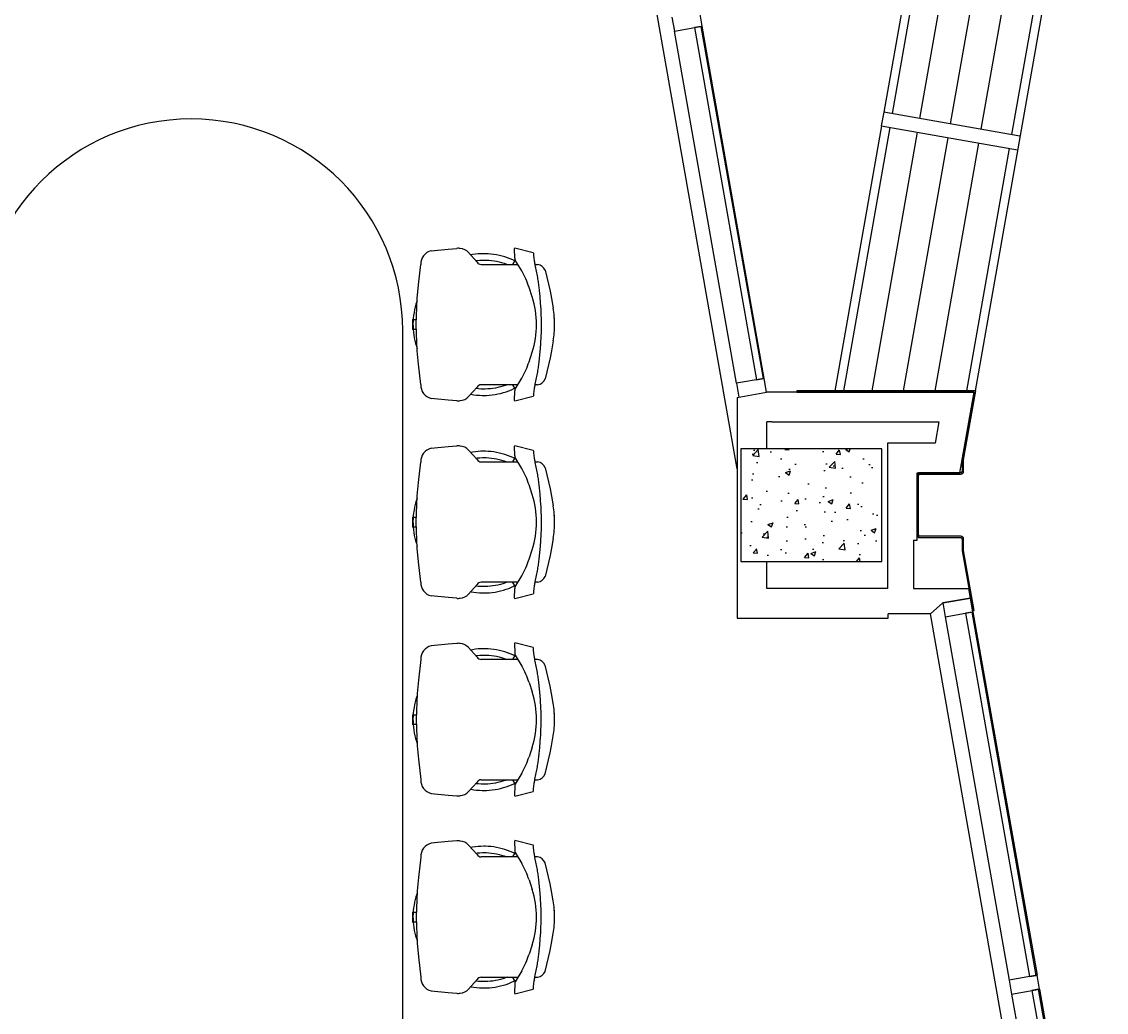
# Model space of a CAD drawing. Extents: x 6433 to 75181, y -2986 to 56414.
# Drawn here: x 44845 to 48688, y 37006 to 40517 of the extents above; entities that cross this region are included whole.
import ezdxf

# ---------------------------------------------------------------- set-up
doc = ezdxf.new("R2010")
doc.units = 0
doc.header["$MEASUREMENT"] = 0
for name, color, linetype in [('A-Column__Concrete', 7, 'CONTINUOUS'), ('A-Column__Steel', 4, 'CONTINUOUS'), ('A-Furniture', 252, 'CONTINUOUS'), ('A-Hatch__Concrete', 252, 'CONTINUOUS'), ('A-Roof', 1, 'CONTINUOUS'), ('A-Wall__Brick', 6, 'CONTINUOUS'), ('A-Window', 4, 'CONTINUOUS')]:
    doc.layers.add(name, color=color, linetype=linetype)

msp = doc.modelspace()

# ---------------------------------------------------------------- hatches: boundary and pattern name
at = {"layer": 'A-Hatch__Concrete'}
h = msp.add_hatch(dxfattribs=at)
h.set_pattern_fill('AR-CONC', color=256, style=0)
h.set_pattern_definition([(50, (8381.06, 65736.02), (182.18467, -15.9391), [19.05, -209.55]), (355, (8381.06, 65736.02), (-35.2434, 191.05685), [15.24, -167.6406]), (100.45144, (8396.24, 65734.7), (146.94125, 175.11775), [16.19, -178.09024]), (46.1842, (8381.06, 65786.82), (271.079, -42.0423), [28.575, -314.325]), (96.63556, (8403.65, 65783.32), (237.4041, 247.4261), [24.285, -267.1356]), (351.18415, (8381.06, 65786.82), (237.4041, 247.4261), [22.86, -251.4597]), (21, (8406.46, 65774.12), (151.6144, -102.2652), [19.05, -209.55]), (326, (8406.46, 65774.12), (61.802, 184.188), [15.24, -167.64]), (71.45144, (8419.1, 65765.6), (213.4164, 81.9228), [16.19, -178.08994]), (37.5, (8381.06, 65736.02), (3.0886, 84.55504), [0, -165.608, 0, -170.18, 0, -168.275]), (7.5, (8381.06, 65736.02), (66.81966, 100.18057), [0, -97.028, 0, -161.798, 0, -64.135]), (327.5, (8324.416, 65736.02), (135.590595, -5.72874), [0, -63.5, 0, -198.12, 0, -262.89]), (317.5, (8299.02, 65736.02), (148.12918, 25.4265), [0, -82.55, 0, -131.572, 0, -186.69])])
h.paths.add_polyline_path([(47892.8, 39003.9), (47392.8, 39003.9), (47392.8, 38603.9), (47892.8, 38603.9)])

# ---------------------------------------------------------------- linework, layer by layer
at = {"layer": 'A-Column__Concrete'}
for p, q in [((47392.8, 39003.9), (47392.8, 38603.9)), ((47892.8, 39003.9), (47392.8, 39003.9)), ((47892.8, 38603.9), (47892.8, 39003.9)), ((47392.8, 38603.9), (47892.8, 38603.9))]:
    msp.add_line(p, q, dxfattribs=at)
at = {"layer": 'A-Column__Steel'}
for p, q in [((48225.5, 39208.9), (47591.4, 39208.9)), ((47591.4, 39208.9), (47591.4, 39203.9)), ((47591.4, 39203.9), (48219.5, 39203.9)), ((48219.5, 39203.9), (48177.5, 38965.3)), ((48182.5, 38964.8), (48225.5, 39208.9)), ((48177.5, 38965.3), (48177.5, 38923.9)), ((48182.5, 38923.9), (48182.5, 38964.8)), ((48017.8, 38908.9), (48017.8, 38698.9)), ((48022.5, 38698.9), (48022.5, 38908.9)), ((48027.5, 38913.9), (48172.5, 38913.9)), ((48172.5, 38918.9), (48027.8, 38918.9)), ((48172.5, 38693.9), (48027.5, 38693.9)), ((48027.8, 38688.9), (48172.5, 38688.9)), ((48177.5, 38683.9), (48177.5, 38642.5)), ((48182.5, 38642.9), (48182.5, 38683.9)), ((48177.5, 38642.5), (48215, 38429.9)), ((48219.9, 38430.8), (48182.5, 38642.9)), ((48215, 38429.9), (48219.9, 38430.8))]:
    msp.add_line(p, q, dxfattribs=at)
for centre, radius, start, end in [((48027.8, 38908.9), 10, 90, 180), ((48027.5, 38908.9), 5, 90, 180), ((48172.5, 38923.9), 10, 270, 0), ((48172.5, 38923.9), 5, 270, 0), ((48027.8, 38698.9), 10, 180, 270), ((48027.5, 38698.9), 5, 180, 270), ((48172.5, 38683.9), 10, 0, 90), ((48172.5, 38683.9), 5, 0, 90)]:
    msp.add_arc(centre, radius, start, end, dxfattribs=at)
at = {"layer": 'A-Furniture'}
for p, q in [((46295.9, 39705.4), (46355.6, 39711.6)), ((46355.6, 39711.6), (46386.2, 39713.8)), ((46592.3, 39678.8), (46591.6, 39713)), ((46592.5, 39715.4), (46657.8, 39699.2)), ((46428.3, 39699), (46458.6, 39665.4)), ((46442.4, 39691.7), (46436, 39690.5)), ((46452.3, 39693.1), (46442.4, 39691.7)), ((46462.3, 39694.1), (46452.3, 39693.1)), ((46453.7, 39670.8), (46459.2, 39671.5)), ((46459.2, 39671.5), (46468.3, 39672.2)), ((46472.3, 39694.7), (46462.3, 39694.1)), ((46468.3, 39672.2), (46477.4, 39672.6)), ((46482.4, 39694.9), (46472.3, 39694.7)), ((46477.4, 39672.6), (46482.4, 39672.6)), ((46487.8, 39694.8), (46482.4, 39694.9)), ((46482.4, 39672.6), (46491.5, 39672.5)), ((46497.8, 39694.4), (46487.8, 39694.8)), ((46491.5, 39672.5), (46500.6, 39671.9)), ((46507.8, 39693.6), (46497.8, 39694.4)), ((46500.6, 39671.9), (46509.8, 39671)), ((46517.8, 39692.4), (46507.8, 39693.6)), ((46509.8, 39671), (46518.8, 39669.7)), ((46527.7, 39690.7), (46517.8, 39692.4)), ((46518.8, 39669.7), (46527.8, 39668.1)), ((46537.5, 39688.7), (46527.7, 39690.7)), ((46527.8, 39668.1), (46536.7, 39666.1)), ((46536.7, 39666.1), (46545.6, 39663.7)), ((46547.3, 39686.3), (46537.5, 39688.7)), ((46545.6, 39663.7), (46554.3, 39661)), ((46556.9, 39683.5), (46547.3, 39686.3)), ((46566.4, 39680.4), (46556.9, 39683.5)), ((46575.8, 39676.8), (46566.4, 39680.4)), ((46585.1, 39672.9), (46575.8, 39676.8)), ((46594.1, 39668.6), (46585.1, 39672.9)), ((46585.5, 39657.4), (46593.5, 39671.3)), ((46593.5, 39671.3), (46593.3, 39671)), ((46616.5, 39633.8), (46594, 39672.7)), ((46597.3, 39666.9), (46594.1, 39668.6)), ((46657.8, 39699.2), (46657.9, 39696.5)), ((46657.9, 39696.5), (46658.4, 39691.9)), ((46251.1, 39584.2), (46258.7, 39656.7)), ((46472.7, 39657.1), (46603, 39657.1)), ((46554.3, 39661), (46563, 39658)), ((46663.1, 39657.1), (46673.1, 39657.1)), ((46699.8, 39636.2), (46717, 39561.9)), ((46246.5, 39536.5), (46251.1, 39584.2)), ((46653.6, 39542), (46642.5, 39575.7)), ((46717, 39561.9), (46722.4, 39536.3)), ((46241.9, 39515.8), (46239.2, 39506.2)), ((46245, 39525.4), (46241.9, 39515.8)), ((46242.2, 39443.9), (46246.5, 39536.5)), ((46246.1, 39528.5), (46245, 39525.4)), ((46722.4, 39536.3), (46728.5, 39501.9)), ((46233.5, 39476.6), (46232.4, 39466.6)), ((46235, 39486.5), (46233.5, 39476.6)), ((46236.9, 39496.4), (46235, 39486.5)), ((46239.2, 39506.2), (46236.9, 39496.4)), ((46229.8, 39461.3), (46229.8, 39426.4)), ((46230.2, 39461.3), (46229.8, 39461.3)), ((46229.8, 39461.3), (46242.6, 39461.3)), ((46231.7, 39456.6), (46231.4, 39446.6)), ((46231.4, 39446.6), (46231.5, 39436.6)), ((46231.5, 39436.6), (46232, 39426.5)), ((46232.4, 39466.6), (46231.7, 39456.6)), ((46246.5, 39351.3), (46242.2, 39443.9)), ((46732.7, 39461.2), (46732.1, 39468)), ((46733.2, 39451.2), (46732.7, 39461.2)), ((46733, 39431.1), (46733.3, 39441.2)), ((46733.3, 39441.2), (46733.2, 39451.2)), ((46194.9, 35972.6), (46194.9, 39422.6)), ((46242.6, 39426.4), (46229.8, 39426.4)), ((46229.8, 39426.4), (46230.2, 39426.4)), ((46232, 39426.5), (46232.9, 39416.5)), ((46232.9, 39416.5), (46234.2, 39406.6)), ((46234.2, 39406.6), (46235.9, 39396.7)), ((46235.9, 39396.7), (46237.9, 39386.9)), ((46732.3, 39421.1), (46733, 39431.1)), ((46237.9, 39386.9), (46240.4, 39377.1)), ((46240.4, 39377.1), (46243.3, 39367.5)), ((46243.3, 39367.5), (46246.1, 39359.1)), ((46728.5, 39385.9), (46722.4, 39351.4)), ((46251.1, 39303.5), (46246.5, 39351.3)), ((46642.5, 39312), (46653.6, 39345.8)), ((46717, 39325.9), (46699.8, 39251.6)), ((46722.4, 39351.4), (46717, 39325.9)), ((46258.7, 39231.1), (46251.1, 39303.5)), ((46594, 39215), (46616.5, 39253.9)), ((46458.6, 39222.4), (46428.3, 39188.8)), ((46464.1, 39215.9), (46455, 39216.8)), ((46473.2, 39215.3), (46464.1, 39215.9)), ((46603, 39230.7), (46472.7, 39230.7)), ((46482.4, 39215.1), (46473.2, 39215.3)), ((46487.3, 39215.2), (46482.4, 39215.1)), ((46496.4, 39215.6), (46487.3, 39215.2)), ((46505.6, 39216.3), (46496.4, 39215.6)), ((46514.6, 39217.4), (46505.6, 39216.3)), ((46523.7, 39218.9), (46514.6, 39217.4)), ((46532.6, 39220.7), (46523.7, 39218.9)), ((46541.5, 39222.9), (46532.6, 39220.7)), ((46550.3, 39225.5), (46541.5, 39222.9)), ((46542, 39200.1), (46551.7, 39202.7)), ((46559, 39228.3), (46550.3, 39225.5)), ((46551.7, 39202.7), (46561.3, 39205.6)), ((46565.1, 39230.7), (46559, 39228.3)), ((46561.3, 39205.6), (46570.8, 39209)), ((46570.8, 39209), (46580.1, 39212.7)), ((46580.1, 39212.7), (46589.3, 39216.8)), ((46593.5, 39216.4), (46585.5, 39230.3)), ((46589.3, 39216.8), (46597.3, 39220.8)), ((46591.6, 39174.7), (46592.3, 39208.9)), ((46593.3, 39216.8), (46593.5, 39216.4)), ((46673.1, 39230.7), (46663.1, 39230.7)), ((46355.6, 39176.1), (46295.9, 39182.4)), ((46386.2, 39174), (46355.6, 39176.1)), ((46437, 39197), (46446.9, 39195.4)), ((46446.9, 39195.4), (46456.9, 39194.2)), ((46456.9, 39194.2), (46466.9, 39193.4)), ((46466.9, 39193.4), (46476.9, 39193)), ((46476.9, 39193), (46482.4, 39192.9)), ((46482.4, 39192.9), (46492.4, 39193.1)), ((46492.4, 39193.1), (46502.4, 39193.7)), ((46502.4, 39193.7), (46512.4, 39194.7)), ((46512.4, 39194.7), (46522.4, 39196.1)), ((46522.4, 39196.1), (46532.2, 39197.9)), ((46532.2, 39197.9), (46542, 39200.1)), ((46657.8, 39188.5), (46592.5, 39172.4)), ((46657.9, 39191.2), (46657.8, 39188.5)), ((46658.4, 39195.8), (46657.9, 39191.2)), ((46295.9, 39005.4), (46355.6, 39011.6)), ((46355.6, 39011.6), (46386.2, 39013.8)), ((46592.3, 38978.8), (46591.6, 39013)), ((46592.5, 39015.4), (46657.8, 38999.2)), ((46428.3, 38999), (46458.6, 38965.4)), ((46442.4, 38991.7), (46436, 38990.5)), ((46452.3, 38993.1), (46442.4, 38991.7)), ((46462.3, 38994.1), (46452.3, 38993.1)), ((46453.7, 38970.8), (46459.2, 38971.5)), ((46459.2, 38971.5), (46468.3, 38972.2)), ((46472.3, 38994.7), (46462.3, 38994.1)), ((46468.3, 38972.2), (46477.4, 38972.6)), ((46482.4, 38994.9), (46472.3, 38994.7)), ((46477.4, 38972.6), (46482.4, 38972.6)), ((46487.8, 38994.8), (46482.4, 38994.9)), ((46482.4, 38972.6), (46491.5, 38972.5)), ((46497.8, 38994.4), (46487.8, 38994.8)), ((46491.5, 38972.5), (46500.6, 38971.9)), ((46507.8, 38993.6), (46497.8, 38994.4)), ((46500.6, 38971.9), (46509.8, 38971)), ((46517.8, 38992.4), (46507.8, 38993.6)), ((46509.8, 38971), (46518.8, 38969.7)), ((46527.7, 38990.7), (46517.8, 38992.4)), ((46537.5, 38988.7), (46527.7, 38990.7)), ((46547.3, 38986.3), (46537.5, 38988.7)), ((46556.9, 38983.5), (46547.3, 38986.3)), ((46566.4, 38980.4), (46556.9, 38983.5)), ((46575.8, 38976.8), (46566.4, 38980.4)), ((46585.1, 38972.9), (46575.8, 38976.8)), ((46594.1, 38968.6), (46585.1, 38972.9)), ((46585.5, 38957.4), (46593.5, 38971.3)), ((46593.5, 38971.3), (46593.3, 38971)), ((46616.5, 38933.8), (46594, 38972.7)), ((46657.8, 38999.2), (46657.9, 38996.5)), ((46657.9, 38996.5), (46658.4, 38991.9)), ((46251.1, 38884.2), (46258.7, 38956.7)), ((46472.7, 38957.1), (46603, 38957.1)), ((46518.8, 38969.7), (46527.8, 38968.1)), ((46527.8, 38968.1), (46536.7, 38966.1)), ((46536.7, 38966.1), (46545.6, 38963.7)), ((46545.6, 38963.7), (46554.3, 38961)), ((46554.3, 38961), (46563, 38958)), ((46597.3, 38966.9), (46594.1, 38968.6)), ((46663.1, 38957.1), (46673.1, 38957.1)), ((46699.8, 38936.2), (46717, 38861.9)), ((46246.5, 38836.5), (46251.1, 38884.2)), ((46653.6, 38842), (46642.5, 38875.7)), ((46717, 38861.9), (46722.4, 38836.3)), ((46245, 38825.4), (46241.9, 38815.8)), ((46242.2, 38743.9), (46246.5, 38836.5)), ((46246.1, 38828.5), (46245, 38825.4)), ((46722.4, 38836.3), (46728.5, 38801.9)), ((46235, 38786.5), (46233.5, 38776.6)), ((46236.9, 38796.4), (46235, 38786.5)), ((46239.2, 38806.2), (46236.9, 38796.4)), ((46241.9, 38815.8), (46239.2, 38806.2)), ((46229.8, 38761.3), (46229.8, 38726.4)), ((46230.2, 38761.3), (46229.8, 38761.3)), ((46229.8, 38761.3), (46242.6, 38761.3)), ((46231.7, 38756.6), (46231.4, 38746.6)), ((46231.4, 38746.6), (46231.5, 38736.6)), ((46232.4, 38766.6), (46231.7, 38756.6)), ((46233.5, 38776.6), (46232.4, 38766.6)), ((46246.5, 38651.3), (46242.2, 38743.9)), ((46732.7, 38761.2), (46732.1, 38768)), ((46733.2, 38751.2), (46732.7, 38761.2)), ((46733, 38731.1), (46733.3, 38741.2)), ((46733.3, 38741.2), (46733.2, 38751.2)), ((46242.6, 38726.4), (46229.8, 38726.4)), ((46229.8, 38726.4), (46230.2, 38726.4)), ((46231.5, 38736.6), (46232, 38726.5)), ((46232, 38726.5), (46232.9, 38716.5)), ((46232.9, 38716.5), (46234.2, 38706.6)), ((46234.2, 38706.6), (46235.9, 38696.7)), ((46732.3, 38721.1), (46733, 38731.1)), ((46235.9, 38696.7), (46237.9, 38686.9)), ((46237.9, 38686.9), (46240.4, 38677.1)), ((46240.4, 38677.1), (46243.3, 38667.5)), ((46243.3, 38667.5), (46246.1, 38659.1)), ((46728.5, 38685.9), (46722.4, 38651.4)), ((46251.1, 38603.5), (46246.5, 38651.3)), ((46642.5, 38612), (46653.6, 38645.8)), ((46717, 38625.9), (46699.8, 38551.6)), ((46722.4, 38651.4), (46717, 38625.9)), ((46258.7, 38531.1), (46251.1, 38603.5)), ((46594, 38515), (46616.5, 38553.9)), ((46458.6, 38522.4), (46428.3, 38488.8)), ((46464.1, 38515.9), (46455, 38516.8)), ((46473.2, 38515.3), (46464.1, 38515.9)), ((46603, 38530.7), (46472.7, 38530.7)), ((46482.4, 38515.1), (46473.2, 38515.3)), ((46487.3, 38515.2), (46482.4, 38515.1)), ((46496.4, 38515.6), (46487.3, 38515.2)), ((46505.6, 38516.3), (46496.4, 38515.6)), ((46514.6, 38517.4), (46505.6, 38516.3)), ((46523.7, 38518.9), (46514.6, 38517.4)), ((46532.6, 38520.7), (46523.7, 38518.9)), ((46541.5, 38522.9), (46532.6, 38520.7)), ((46550.3, 38525.5), (46541.5, 38522.9)), ((46559, 38528.3), (46550.3, 38525.5)), ((46565.1, 38530.7), (46559, 38528.3)), ((46561.3, 38505.6), (46570.8, 38509)), ((46570.8, 38509), (46580.1, 38512.7)), ((46580.1, 38512.7), (46589.3, 38516.8)), ((46593.5, 38516.4), (46585.5, 38530.3)), ((46589.3, 38516.8), (46597.3, 38520.8)), ((46591.6, 38474.7), (46592.3, 38508.9)), ((46593.3, 38516.8), (46593.5, 38516.4)), ((46673.1, 38530.7), (46663.1, 38530.7)), ((46355.6, 38476.1), (46295.9, 38482.4)), ((46386.2, 38474), (46355.6, 38476.1)), ((46437, 38497), (46446.9, 38495.4)), ((46446.9, 38495.4), (46456.9, 38494.2)), ((46456.9, 38494.2), (46466.9, 38493.4)), ((46466.9, 38493.4), (46476.9, 38493)), ((46476.9, 38493), (46482.4, 38492.9)), ((46482.4, 38492.9), (46492.4, 38493.1)), ((46492.4, 38493.1), (46502.4, 38493.7)), ((46502.4, 38493.7), (46512.4, 38494.7)), ((46512.4, 38494.7), (46522.4, 38496.1)), ((46522.4, 38496.1), (46532.2, 38497.9)), ((46532.2, 38497.9), (46542, 38500.1)), ((46542, 38500.1), (46551.7, 38502.7)), ((46551.7, 38502.7), (46561.3, 38505.6)), ((46657.8, 38488.5), (46592.5, 38472.4)), ((46657.9, 38491.2), (46657.8, 38488.5)), ((46658.4, 38495.8), (46657.9, 38491.2)), ((46355.6, 38311.6), (46295.9, 38305.4)), ((46386.2, 38313.8), (46355.6, 38311.6)), ((46458.6, 38265.4), (46428.3, 38299)), ((46442.4, 38291.7), (46436, 38290.5)), ((46452.3, 38293.1), (46442.4, 38291.7)), ((46462.3, 38294.1), (46452.3, 38293.1)), ((46472.3, 38294.7), (46462.3, 38294.1)), ((46482.4, 38294.9), (46472.3, 38294.7)), ((46487.8, 38294.8), (46482.4, 38294.9)), ((46497.8, 38294.4), (46487.8, 38294.8)), ((46507.8, 38293.6), (46497.8, 38294.4)), ((46517.8, 38292.4), (46507.8, 38293.6)), ((46527.7, 38290.7), (46517.8, 38292.4)), ((46537.5, 38288.7), (46527.7, 38290.7)), ((46547.3, 38286.3), (46537.5, 38288.7)), ((46556.9, 38283.5), (46547.3, 38286.3)), ((46566.4, 38280.4), (46556.9, 38283.5)), ((46575.8, 38276.8), (46566.4, 38280.4)), ((46591.6, 38313), (46592.3, 38278.8)), ((46657.8, 38299.2), (46592.5, 38315.4)), ((46657.9, 38296.5), (46657.8, 38299.2)), ((46658.4, 38291.9), (46657.9, 38296.5)), ((46258.7, 38256.7), (46251.1, 38184.2)), ((46453.7, 38270.8), (46459.2, 38271.5)), ((46459.2, 38271.5), (46468.3, 38272.2)), ((46468.3, 38272.2), (46477.4, 38272.6)), ((46603, 38257.1), (46472.7, 38257.1)), ((46477.4, 38272.6), (46482.4, 38272.6)), ((46482.4, 38272.6), (46491.5, 38272.5)), ((46491.5, 38272.5), (46500.6, 38271.9)), ((46500.6, 38271.9), (46509.8, 38271)), ((46509.8, 38271), (46518.8, 38269.7)), ((46518.8, 38269.7), (46527.8, 38268.1)), ((46527.8, 38268.1), (46536.7, 38266.1)), ((46536.7, 38266.1), (46545.6, 38263.7)), ((46545.6, 38263.7), (46554.3, 38261)), ((46554.3, 38261), (46563, 38258)), ((46585.1, 38272.9), (46575.8, 38276.8)), ((46594.1, 38268.6), (46585.1, 38272.9)), ((46585.5, 38257.4), (46593.5, 38271.3)), ((46593.5, 38271.3), (46593.3, 38271)), ((46594, 38272.7), (46616.5, 38233.8)), ((46597.3, 38266.9), (46594.1, 38268.6)), ((46673.1, 38257.1), (46663.1, 38257.1)), ((46717, 38161.9), (46699.8, 38236.2)), ((46251.1, 38184.2), (46246.5, 38136.5)), ((46642.5, 38175.7), (46653.6, 38142)), ((46245, 38125.4), (46241.9, 38115.8)), ((46246.5, 38136.5), (46242.2, 38043.9)), ((46246.1, 38128.5), (46245, 38125.4)), ((46722.4, 38136.3), (46717, 38161.9)), ((46728.5, 38101.9), (46722.4, 38136.3)), ((46235, 38086.5), (46233.5, 38076.6)), ((46236.9, 38096.4), (46235, 38086.5)), ((46239.2, 38106.2), (46236.9, 38096.4)), ((46241.9, 38115.8), (46239.2, 38106.2)), ((46229.8, 38061.3), (46229.8, 38026.4)), ((46230.2, 38061.3), (46229.8, 38061.3)), ((46229.8, 38061.3), (46242.6, 38061.3)), ((46231.7, 38056.6), (46231.4, 38046.6)), ((46232.4, 38066.6), (46231.7, 38056.6)), ((46233.5, 38076.6), (46232.4, 38066.6)), ((46732.7, 38061.2), (46732.1, 38068)), ((46733.2, 38051.2), (46732.7, 38061.2)), ((46733.3, 38041.2), (46733.2, 38051.2)), ((46242.6, 38026.4), (46229.8, 38026.4)), ((46229.8, 38026.4), (46230.2, 38026.4)), ((46231.4, 38046.6), (46231.5, 38036.6)), ((46231.5, 38036.6), (46232, 38026.5)), ((46232, 38026.5), (46232.9, 38016.5)), ((46232.9, 38016.5), (46234.2, 38006.6)), ((46242.2, 38043.9), (46246.5, 37951.3)), ((46732.3, 38021.1), (46733, 38031.1)), ((46733, 38031.1), (46733.3, 38041.2)), ((46234.2, 38006.6), (46235.9, 37996.7)), ((46235.9, 37996.7), (46237.9, 37986.9)), ((46237.9, 37986.9), (46240.4, 37977.1)), ((46240.4, 37977.1), (46243.3, 37967.5)), ((46722.4, 37951.4), (46728.5, 37985.9)), ((46243.3, 37967.5), (46246.1, 37959.1)), ((46246.5, 37951.3), (46251.1, 37903.5)), ((46653.6, 37945.8), (46642.5, 37912)), ((46717, 37925.9), (46722.4, 37951.4)), ((46251.1, 37903.5), (46258.7, 37831.1)), ((46699.8, 37851.6), (46717, 37925.9)), ((46428.3, 37788.8), (46458.6, 37822.4)), ((46472.7, 37830.7), (46603, 37830.7)), ((46514.6, 37817.4), (46505.6, 37816.3)), ((46523.7, 37818.9), (46514.6, 37817.4)), ((46532.6, 37820.7), (46523.7, 37818.9)), ((46541.5, 37822.9), (46532.6, 37820.7)), ((46550.3, 37825.5), (46541.5, 37822.9)), ((46559, 37828.3), (46550.3, 37825.5)), ((46565.1, 37830.7), (46559, 37828.3)), ((46593.5, 37816.4), (46585.5, 37830.3)), ((46589.3, 37816.8), (46597.3, 37820.8)), ((46616.5, 37853.9), (46594, 37815)), ((46663.1, 37830.7), (46673.1, 37830.7)), ((46295.9, 37782.4), (46355.6, 37776.1)), ((46437, 37797), (46446.9, 37795.4)), ((46446.9, 37795.4), (46456.9, 37794.2)), ((46464.1, 37815.9), (46455, 37816.8)), ((46456.9, 37794.2), (46466.9, 37793.4)), ((46473.2, 37815.3), (46464.1, 37815.9)), ((46466.9, 37793.4), (46476.9, 37793)), ((46482.4, 37815.1), (46473.2, 37815.3)), ((46476.9, 37793), (46482.4, 37792.9)), ((46487.3, 37815.2), (46482.4, 37815.1)), ((46482.4, 37792.9), (46492.4, 37793.1)), ((46496.4, 37815.6), (46487.3, 37815.2)), ((46492.4, 37793.1), (46502.4, 37793.7)), ((46505.6, 37816.3), (46496.4, 37815.6)), ((46502.4, 37793.7), (46512.4, 37794.7)), ((46512.4, 37794.7), (46522.4, 37796.1)), ((46522.4, 37796.1), (46532.2, 37797.9)), ((46532.2, 37797.9), (46542, 37800.1)), ((46542, 37800.1), (46551.7, 37802.7)), ((46551.7, 37802.7), (46561.3, 37805.6)), ((46561.3, 37805.6), (46570.8, 37809)), ((46570.8, 37809), (46580.1, 37812.7)), ((46580.1, 37812.7), (46589.3, 37816.8)), ((46592.3, 37808.9), (46591.6, 37774.7)), ((46592.5, 37772.4), (46657.8, 37788.5)), ((46593.3, 37816.8), (46593.5, 37816.4)), ((46657.8, 37788.5), (46657.9, 37791.2)), ((46657.9, 37791.2), (46658.4, 37795.8)), ((46355.6, 37776.1), (46386.2, 37774)), ((46355.6, 37611.6), (46295.9, 37605.4)), ((46386.2, 37613.8), (46355.6, 37611.6)), ((46458.6, 37565.4), (46428.3, 37599)), ((46442.4, 37591.7), (46436, 37590.5)), ((46452.3, 37593.1), (46442.4, 37591.7)), ((46462.3, 37594.1), (46452.3, 37593.1)), ((46472.3, 37594.7), (46462.3, 37594.1)), ((46482.4, 37594.9), (46472.3, 37594.7)), ((46487.8, 37594.8), (46482.4, 37594.9)), ((46497.8, 37594.4), (46487.8, 37594.8)), ((46507.8, 37593.6), (46497.8, 37594.4)), ((46517.8, 37592.4), (46507.8, 37593.6)), ((46527.7, 37590.7), (46517.8, 37592.4)), ((46537.5, 37588.7), (46527.7, 37590.7)), ((46547.3, 37586.3), (46537.5, 37588.7)), ((46591.6, 37613), (46592.3, 37578.8)), ((46657.8, 37599.2), (46592.5, 37615.4)), ((46657.9, 37596.5), (46657.8, 37599.2)), ((46658.4, 37591.9), (46657.9, 37596.5)), ((46258.7, 37556.7), (46251.1, 37484.2)), ((46453.7, 37570.8), (46459.2, 37571.5)), ((46459.2, 37571.5), (46468.3, 37572.2)), ((46468.3, 37572.2), (46477.4, 37572.6)), ((46603, 37557.1), (46472.7, 37557.1)), ((46477.4, 37572.6), (46482.4, 37572.6)), ((46482.4, 37572.6), (46491.5, 37572.5)), ((46491.5, 37572.5), (46500.6, 37571.9)), ((46500.6, 37571.9), (46509.8, 37571)), ((46509.8, 37571), (46518.8, 37569.7)), ((46518.8, 37569.7), (46527.8, 37568.1)), ((46527.8, 37568.1), (46536.7, 37566.1)), ((46536.7, 37566.1), (46545.6, 37563.7)), ((46545.6, 37563.7), (46554.3, 37561)), ((46556.9, 37583.5), (46547.3, 37586.3)), ((46554.3, 37561), (46563, 37558)), ((46566.4, 37580.4), (46556.9, 37583.5)), ((46575.8, 37576.8), (46566.4, 37580.4)), ((46585.1, 37572.9), (46575.8, 37576.8)), ((46594.1, 37568.6), (46585.1, 37572.9)), ((46585.5, 37557.4), (46593.5, 37571.3)), ((46593.5, 37571.3), (46593.3, 37571)), ((46594, 37572.7), (46616.5, 37533.8)), ((46597.3, 37566.9), (46594.1, 37568.6)), ((46673.1, 37557.1), (46663.1, 37557.1)), ((46717, 37461.9), (46699.8, 37536.2)), ((46251.1, 37484.2), (46246.5, 37436.5)), ((46642.5, 37475.7), (46653.6, 37442)), ((46246.5, 37436.5), (46242.2, 37343.9)), ((46722.4, 37436.3), (46717, 37461.9)), ((46728.5, 37401.9), (46722.4, 37436.3)), ((46236.9, 37396.4), (46235, 37386.5)), ((46239.2, 37406.2), (46236.9, 37396.4)), ((46241.9, 37415.8), (46239.2, 37406.2)), ((46245, 37425.4), (46241.9, 37415.8)), ((46246.1, 37428.5), (46245, 37425.4)), ((46229.8, 37361.3), (46229.8, 37326.4)), ((46230.2, 37361.3), (46229.8, 37361.3)), ((46229.8, 37361.3), (46242.6, 37361.3)), ((46231.7, 37356.6), (46231.4, 37346.6)), ((46232.4, 37366.6), (46231.7, 37356.6)), ((46233.5, 37376.6), (46232.4, 37366.6)), ((46235, 37386.5), (46233.5, 37376.6)), ((46732.7, 37361.2), (46732.1, 37368)), ((46733.2, 37351.2), (46732.7, 37361.2)), ((46242.6, 37326.4), (46229.8, 37326.4)), ((46229.8, 37326.4), (46230.2, 37326.4)), ((46231.4, 37346.6), (46231.5, 37336.6)), ((46231.5, 37336.6), (46232, 37326.5)), ((46232, 37326.5), (46232.9, 37316.5)), ((46242.2, 37343.9), (46246.5, 37251.3)), ((46732.3, 37321.1), (46733, 37331.1)), ((46733, 37331.1), (46733.3, 37341.2)), ((46733.3, 37341.2), (46733.2, 37351.2)), ((46232.9, 37316.5), (46234.2, 37306.6)), ((46234.2, 37306.6), (46235.9, 37296.7)), ((46235.9, 37296.7), (46237.9, 37286.9)), ((46237.9, 37286.9), (46240.4, 37277.1)), ((46722.4, 37251.4), (46728.5, 37285.9)), ((46240.4, 37277.1), (46243.3, 37267.5)), ((46243.3, 37267.5), (46246.1, 37259.1)), ((46246.5, 37251.3), (46251.1, 37203.5)), ((46653.6, 37245.8), (46642.5, 37212)), ((46717, 37225.9), (46722.4, 37251.4)), ((46251.1, 37203.5), (46258.7, 37131.1)), ((46699.8, 37151.6), (46717, 37225.9)), ((46472.7, 37130.7), (46603, 37130.7)), ((46550.3, 37125.5), (46541.5, 37122.9)), ((46559, 37128.3), (46550.3, 37125.5)), ((46565.1, 37130.7), (46559, 37128.3)), ((46593.5, 37116.4), (46585.5, 37130.3)), ((46616.5, 37153.9), (46594, 37115)), ((46663.1, 37130.7), (46673.1, 37130.7)), ((46428.3, 37088.8), (46458.6, 37122.4)), ((46437, 37097), (46446.9, 37095.4)), ((46446.9, 37095.4), (46456.9, 37094.2)), ((46464.1, 37115.9), (46455, 37116.8)), ((46456.9, 37094.2), (46466.9, 37093.4)), ((46473.2, 37115.3), (46464.1, 37115.9)), ((46466.9, 37093.4), (46476.9, 37093)), ((46482.4, 37115.1), (46473.2, 37115.3)), ((46476.9, 37093), (46482.4, 37092.9)), ((46487.3, 37115.2), (46482.4, 37115.1)), ((46482.4, 37092.9), (46492.4, 37093.1)), ((46496.4, 37115.6), (46487.3, 37115.2)), ((46492.4, 37093.1), (46502.4, 37093.7)), ((46505.6, 37116.3), (46496.4, 37115.6)), ((46502.4, 37093.7), (46512.4, 37094.7)), ((46514.6, 37117.4), (46505.6, 37116.3)), ((46512.4, 37094.7), (46522.4, 37096.1)), ((46523.7, 37118.9), (46514.6, 37117.4)), ((46522.4, 37096.1), (46532.2, 37097.9)), ((46532.6, 37120.7), (46523.7, 37118.9)), ((46532.2, 37097.9), (46542, 37100.1)), ((46541.5, 37122.9), (46532.6, 37120.7)), ((46542, 37100.1), (46551.7, 37102.7)), ((46551.7, 37102.7), (46561.3, 37105.6)), ((46561.3, 37105.6), (46570.8, 37109)), ((46570.8, 37109), (46580.1, 37112.7)), ((46580.1, 37112.7), (46589.3, 37116.8)), ((46589.3, 37116.8), (46597.3, 37120.8)), ((46592.3, 37108.9), (46591.6, 37074.7)), ((46592.5, 37072.4), (46657.8, 37088.5)), ((46593.3, 37116.8), (46593.5, 37116.4)), ((46657.8, 37088.5), (46657.9, 37091.2)), ((46657.9, 37091.2), (46658.4, 37095.8)), ((46295.9, 37082.4), (46355.6, 37076.1)), ((46355.6, 37076.1), (46386.2, 37074))]:
    msp.add_line(p, q, dxfattribs=at)
for centre, radius, start, end in [((45444.9, 39422.6), 750, 0, 180), ((46307, 39658.3), 48.4, 103.2905, 181.9207), ((46391.6, 39679.8), 34.4, 78.0447, 98.9079), ((46395.6, 39669.5), 44, 42, 86), ((46594.8, 39713.1), 3.17, 134.0486, 181.1474), ((46472.7, 39673.2), 16.1, 208.9109, 270), ((46605, 39679.1), 12.7, 181.1474, 210.1166), ((46352.9, 39480.9), 304.8, 18.1315, 30.1166), ((46667.9, 39622.8), 34.7, 22.6787, 81.3213), ((46354, 39443.9), 315.2, 341.8685, 18.1315), ((46454.7, 39453.6), 278.1, 358, 10), ((46454.7, 39434.2), 278.1, 350, 2), ((46352.9, 39406.9), 304.8, 329.8834, 341.8685), ((46667.9, 39265), 34.7, 278.6787, 337.3213), ((46307, 39229.5), 48.4, 178.0793, 256.7095), ((46472.7, 39214.6), 16.1, 90, 151.0891), ((46605, 39208.7), 12.7, 149.8834, 178.8526), ((46391.6, 39207.9), 34.4, 261.0921, 281.9553), ((46395.6, 39218.2), 44, 274, 318), ((46594.8, 39174.7), 3.18, 178.8526, 225.9514), ((46391.6, 38979.8), 34.4, 78.0447, 98.9079), ((46395.6, 38969.5), 44, 42, 86), ((46594.8, 39013.1), 3.17, 134.0486, 181.1474), ((46307, 38958.3), 48.4, 103.2905, 181.9207), ((46605, 38979.1), 12.7, 181.1474, 210.1166), ((46472.7, 38973.2), 16.1, 208.9109, 270), ((46352.9, 38780.9), 304.8, 18.1315, 30.1166), ((46667.9, 38922.8), 34.7, 22.6787, 81.3213), ((46354, 38743.9), 315.2, 341.8685, 18.1315), ((46454.7, 38753.6), 278.1, 358, 10), ((46454.7, 38734.2), 278.1, 350, 2), ((46352.9, 38706.9), 304.8, 329.8834, 341.8685), ((46667.9, 38565), 34.7, 278.6787, 337.3213), ((46307, 38529.5), 48.4, 178.0793, 256.7095), ((46472.7, 38514.6), 16.1, 90, 151.0891), ((46605, 38508.7), 12.7, 149.8834, 178.8526), ((46391.6, 38507.9), 34.4, 261.0921, 281.9553), ((46395.6, 38518.2), 44, 274, 318), ((46594.8, 38474.7), 3.18, 178.8526, 225.9514), ((46307, 38258.3), 48.4, 103.2905, 181.9207), ((46391.6, 38279.8), 34.4, 78.0447, 98.9079), ((46395.6, 38269.5), 44, 42, 86), ((46594.8, 38313.1), 3.18, 134.0486, 181.1474), ((46605, 38279.1), 12.7, 181.1474, 210.1166), ((46472.7, 38273.2), 16.1, 208.9109, 270), ((46667.9, 38222.8), 34.7, 22.6787, 81.3213), ((46352.9, 38080.9), 304.8, 18.1315, 30.1166), ((46354, 38043.9), 315.2, 341.8685, 18.1315), ((46454.7, 38053.6), 278.1, 358, 10), ((46454.7, 38034.2), 278.1, 350, 2), ((46352.9, 38006.9), 304.8, 329.8834, 341.8685), ((46307, 37829.5), 48.4, 178.0793, 256.7095), ((46472.7, 37814.6), 16.1, 90, 151.0891), ((46667.9, 37865), 34.7, 278.6787, 337.3213), ((46395.6, 37818.2), 44, 274, 318), ((46605, 37808.7), 12.7, 149.8834, 178.8526), ((46391.6, 37807.9), 34.4, 261.0921, 281.9553), ((46594.8, 37774.7), 3.17, 178.8526, 225.9514), ((46307, 37558.3), 48.4, 103.2905, 181.9207), ((46391.6, 37579.8), 34.4, 78.0447, 98.9079), ((46395.6, 37569.5), 44, 42, 86), ((46594.8, 37613.1), 3.18, 134.0486, 181.1474), ((46472.7, 37573.2), 16.1, 208.9109, 270), ((46605, 37579.1), 12.7, 181.1474, 210.1166), ((46667.9, 37522.8), 34.7, 22.6787, 81.3213), ((46352.9, 37380.9), 304.8, 18.1315, 30.1166), ((46354, 37343.9), 315.2, 341.8685, 18.1315), ((46454.7, 37353.6), 278.1, 358, 10), ((46454.7, 37334.2), 278.1, 350, 2), ((46352.9, 37306.9), 304.8, 329.8834, 341.8685), ((46307, 37129.5), 48.4, 178.0793, 256.7095), ((46472.7, 37114.6), 16.1, 90, 151.0891), ((46667.9, 37165), 34.7, 278.6787, 337.3213), ((46395.6, 37118.2), 44, 274, 318), ((46605, 37108.7), 12.7, 149.8834, 178.8526), ((46391.6, 37107.9), 34.4, 261.0921, 281.9553), ((46594.8, 37074.7), 3.17, 178.8526, 225.9514)]:
    msp.add_arc(centre, radius, start, end, dxfattribs=at)
for points in [[(46658.4, 39691.9), (46658.7, 39688.7), (46659.5, 39682.2), (46660.3, 39675.7), (46660.7, 39672.5)], [(46660.7, 39672.5), (46661, 39670.3), (46661.6, 39666), (46662.3, 39661.7), (46662.7, 39659.5)], [(46662.7, 39659.5), (46662.8, 39658.8), (46663.1, 39657.2), (46663.4, 39655.7), (46663.5, 39654.9)], [(46663.5, 39654.9), (46665, 39647.7), (46667.9, 39633.1), (46670.7, 39618.6), (46672, 39611.3)], [(46672, 39611.3), (46673.3, 39604.9), (46675.5, 39592.3), (46677.1, 39579.5), (46677.8, 39573)], [(46677.8, 39573), (46678.4, 39565.9), (46679.8, 39551.5), (46681.1, 39537.1), (46681.7, 39529.8)], [(46681.7, 39529.8), (46684.2, 39502), (46686.8, 39446.2), (46684.5, 39390.5), (46682.1, 39362.6)], [(46682.1, 39362.6), (46681.4, 39354.6), (46680, 39338.6), (46678.5, 39322.7), (46677.8, 39314.7)], [(46677.8, 39314.7), (46677.1, 39308.3), (46675.5, 39295.5), (46673.3, 39282.8), (46672, 39276.5)], [(46672, 39276.5), (46670.7, 39269.2), (46667.9, 39254.6), (46665, 39240.1), (46663.5, 39232.8)], [(46660.7, 39215.3), (46660.3, 39212), (46659.5, 39205.6), (46658.7, 39199.1), (46658.4, 39195.8)], [(46662.7, 39228.2), (46662.3, 39226.1), (46661.6, 39221.8), (46661, 39217.4), (46660.7, 39215.3)], [(46663.5, 39232.8), (46663.4, 39232.1), (46663.1, 39230.5), (46662.8, 39229), (46662.7, 39228.2)], [(46658.4, 38991.9), (46658.7, 38988.7), (46659.5, 38982.2), (46660.3, 38975.7), (46660.7, 38972.5)], [(46660.7, 38972.5), (46661, 38970.3), (46661.6, 38966), (46662.3, 38961.7), (46662.7, 38959.5)], [(46662.7, 38959.5), (46662.8, 38958.8), (46663.1, 38957.2), (46663.4, 38955.7), (46663.5, 38954.9)], [(46663.5, 38954.9), (46665, 38947.7), (46667.9, 38933.1), (46670.7, 38918.6), (46672, 38911.3)], [(46672, 38911.3), (46673.3, 38904.9), (46675.5, 38892.3), (46677.1, 38879.5), (46677.8, 38873)], [(46677.8, 38873), (46678.4, 38865.9), (46679.8, 38851.5), (46681.1, 38837.1), (46681.7, 38829.8)], [(46681.7, 38829.8), (46684.2, 38802), (46686.8, 38746.2), (46684.5, 38690.5), (46682.1, 38662.6)], [(46682.1, 38662.6), (46681.4, 38654.6), (46680, 38638.6), (46678.5, 38622.7), (46677.8, 38614.7)], [(46677.8, 38614.7), (46677.1, 38608.3), (46675.5, 38595.5), (46673.3, 38582.8), (46672, 38576.5)], [(46672, 38576.5), (46670.7, 38569.2), (46667.9, 38554.6), (46665, 38540.1), (46663.5, 38532.8)], [(46660.7, 38515.3), (46660.3, 38512), (46659.5, 38505.6), (46658.7, 38499.1), (46658.4, 38495.8)], [(46662.7, 38528.2), (46662.3, 38526.1), (46661.6, 38521.8), (46661, 38517.4), (46660.7, 38515.3)], [(46663.5, 38532.8), (46663.4, 38532.1), (46663.1, 38530.5), (46662.8, 38529), (46662.7, 38528.2)], [(46660.7, 38272.5), (46660.3, 38275.7), (46659.5, 38282.2), (46658.7, 38288.7), (46658.4, 38291.9)], [(46662.7, 38259.5), (46662.3, 38261.7), (46661.6, 38266), (46661, 38270.3), (46660.7, 38272.5)], [(46663.5, 38254.9), (46663.4, 38255.7), (46663.1, 38257.2), (46662.8, 38258.8), (46662.7, 38259.5)], [(46672, 38211.3), (46670.7, 38218.6), (46667.9, 38233.1), (46665, 38247.7), (46663.5, 38254.9)], [(46677.8, 38173), (46677.1, 38179.5), (46675.5, 38192.3), (46673.3, 38204.9), (46672, 38211.3)], [(46682.1, 38125.2), (46681.4, 38133.1), (46680, 38149.1), (46678.5, 38165.1), (46677.8, 38173)], [(46681.7, 37957.9), (46684.2, 37985.8), (46686.8, 38041.5), (46684.5, 38097.3), (46682.1, 38125.2)], [(46677.8, 37914.7), (46678.4, 37921.9), (46679.8, 37936.3), (46681.1, 37950.7), (46681.7, 37957.9)], [(46672, 37876.5), (46673.3, 37882.8), (46675.5, 37895.5), (46677.1, 37908.3), (46677.8, 37914.7)], [(46663.5, 37832.8), (46665, 37840.1), (46667.9, 37854.6), (46670.7, 37869.2), (46672, 37876.5)], [(46660.7, 37815.3), (46661, 37817.4), (46661.6, 37821.8), (46662.3, 37826.1), (46662.7, 37828.2)], [(46662.7, 37828.2), (46662.8, 37829), (46663.1, 37830.5), (46663.4, 37832.1), (46663.5, 37832.8)], [(46658.4, 37795.8), (46658.7, 37799.1), (46659.5, 37805.6), (46660.3, 37812), (46660.7, 37815.3)], [(46660.7, 37572.5), (46660.3, 37575.7), (46659.5, 37582.2), (46658.7, 37588.7), (46658.4, 37591.9)], [(46662.7, 37559.5), (46662.3, 37561.7), (46661.6, 37566), (46661, 37570.3), (46660.7, 37572.5)], [(46663.5, 37554.9), (46663.4, 37555.7), (46663.1, 37557.2), (46662.8, 37558.8), (46662.7, 37559.5)], [(46672, 37511.3), (46670.7, 37518.6), (46667.9, 37533.1), (46665, 37547.7), (46663.5, 37554.9)], [(46677.8, 37473), (46677.1, 37479.5), (46675.5, 37492.3), (46673.3, 37504.9), (46672, 37511.3)], [(46682.1, 37425.2), (46681.4, 37433.1), (46680, 37449.1), (46678.5, 37465.1), (46677.8, 37473)], [(46681.7, 37257.9), (46684.2, 37285.8), (46686.8, 37341.5), (46684.5, 37397.3), (46682.1, 37425.2)], [(46677.8, 37214.7), (46678.4, 37221.9), (46679.8, 37236.3), (46681.1, 37250.7), (46681.7, 37257.9)], [(46672, 37176.5), (46673.3, 37182.8), (46675.5, 37195.5), (46677.1, 37208.3), (46677.8, 37214.7)], [(46663.5, 37132.8), (46665, 37140.1), (46667.9, 37154.6), (46670.7, 37169.2), (46672, 37176.5)], [(46660.7, 37115.3), (46661, 37117.4), (46661.6, 37121.8), (46662.3, 37126.1), (46662.7, 37128.2)], [(46662.7, 37128.2), (46662.8, 37129), (46663.1, 37130.5), (46663.4, 37132.1), (46663.5, 37132.8)], [(46658.4, 37095.8), (46658.7, 37099.1), (46659.5, 37105.6), (46660.3, 37112), (46660.7, 37115.3)]]:
    msp.add_open_spline(points, degree=3, dxfattribs=at)
at = {"layer": 'A-Roof'}
for p, q in [((48189.8, 41843.9), (47899.8, 40197.1)), ((48224.2, 39208.9), (48688.1, 41843.9)), ((48075.3, 41020.9), (47929.4, 40191.9)), ((48027.9, 40174.5), (48173.8, 41003.6)), ((48136.2, 40155.5), (48282.2, 40984.5)), ((48244.5, 40136.4), (48390.5, 40965.4)), ((48353.6, 40117.2), (48499.6, 40946.2)), ((47899.4, 40197.2), (47890.8, 40147.9)), ((48382, 40112.2), (47899.4, 40197.2)), ((47891.2, 40147.8), (47725.9, 39208.9)), ((47920.7, 40142.6), (47756.3, 39208.9)), ((47857.9, 39208.9), (48019.2, 40125.3)), ((47890.8, 40147.9), (48373.3, 40063)), ((47969.5, 39208.9), (48127.5, 40106.2)), ((48081.2, 39208.9), (48235.9, 40087.2)), ((48193.7, 39208.9), (48344.9, 40067.9))]:
    msp.add_line(p, q, dxfattribs=at)
at = {"layer": 'A-Wall__Brick', "extrusion": (0, 0, -1)}
msp.add_line((47379.8, 39185.5), (47484.4, 39203.9), dxfattribs=at)
at = {"layer": 'A-Wall__Brick'}
for p, q in [((48219.5, 39203.9), (47484.4, 39203.9)), ((48169.4, 38918.9), (48219.5, 39203.9)), ((47379.8, 39185.5), (47379.8, 38403.9)), ((47484.8, 39003.9), (47484.8, 39098.9)), ((47502.9, 39098.9), (47484.8, 39098.9)), ((47502.9, 39098.9), (48094.4, 39098.9)), ((48094.4, 39098.9), (48081.2, 39023.9)), ((48081.2, 39023.9), (47912.8, 39023.9)), ((47912.8, 39023.9), (47912.8, 38508.9)), ((48017.8, 38679.8), (48017.8, 38918.9)), ((48017.8, 38918.9), (48169.4, 38918.9)), ((48004.8, 38679.8), (48004.8, 38508.9)), ((48004.8, 38679.8), (48017.8, 38679.8)), ((47484.8, 38508.9), (47484.8, 38603.9)), ((47912.8, 38508.9), (47484.8, 38508.9)), ((48004.8, 38508.9), (48201.1, 38508.9)), ((47379.8, 38403.9), (47914.8, 38403.9)), ((47914.8, 38403.9), (47914.8, 38418.9)), ((48064.6, 38418.9), (47914.8, 38418.9))]:
    msp.add_line(p, q, dxfattribs=at)
at = {"layer": 'A-Wall__Brick', "flags": 128}
msp.add_lwpolyline([(48064.6, 38418.9), (48108.6, 38457.5), (48207.1, 38474.8), (48201.1, 38508.9)], dxfattribs=at)
at = {"layer": 'A-Window'}
for p, q in [((47379.8, 38932.6), (46867.3, 41843.9)), ((47377.2, 39235.8), (47157.5, 40484.1)), ((47253, 40500.9), (47229.3, 40496.7)), ((47253, 40500.9), (47229.3, 40496.7)), ((47229.3, 40496.7), (47449.1, 39248.4)), ((47229.3, 40496.7), (47449.1, 39248.4)), ((47472.8, 39252.6), (47253, 40500.9)), ((47472.8, 39252.6), (47253, 40500.9)), ((47475.7, 39253.1), (47255.9, 40501.4)), ((47449.1, 39248.4), (47472.8, 39252.6)), ((47449.1, 39248.4), (47472.8, 39252.6)), ((48532, 35763.9), (48064.6, 38418.9)), ((48117.2, 38408.2), (48344, 37120.4)), ((48212.8, 38425), (48189.1, 38420.9)), ((48189.1, 38420.9), (48415.9, 37133)), ((48439.5, 37137.2), (48212.8, 38425)), ((48215.7, 38425.6), (48442.5, 37137.7)), ((48415.9, 37133), (48439.5, 37137.2)), ((48448.2, 37088), (48424.5, 37083.8)), ((48678.1, 35781.9), (48448.2, 37088)), ((48451.1, 37088.5), (48684.3, 35763.9)), ((48352.6, 37071.1), (48582.8, 35763.9)), ((48424.5, 37083.8), (48654.5, 35777.7))]:
    msp.add_line(p, q, dxfattribs=at)
at = {"layer": 'A-Window', "extrusion": (0, 0, -1)}
for p, q in [((47255.9, 40501.4), (47247.3, 40550.7)), ((47255.9, 40501.4), (47247.3, 40550.7)), ((47148.8, 40533.3), (47157.5, 40484.1)), ((47148.8, 40533.3), (47157.5, 40484.1)), ((47157.5, 40484.1), (47255.9, 40501.4)), ((47157.5, 40484.1), (47255.9, 40501.4)), ((47475.7, 39253.1), (47377.2, 39235.8)), ((47484.4, 39203.9), (47475.7, 39253.1)), ((47377.2, 39235.8), (47385.9, 39186.5)), ((48207.1, 38474.8), (48108.6, 38457.5)), ((48215.7, 38425.6), (48207.1, 38474.8)), ((48108.6, 38457.5), (48117.2, 38408.2)), ((48117.2, 38408.2), (48215.7, 38425.6)), ((48442.5, 37137.7), (48344, 37120.4)), ((48451.1, 37088.5), (48442.5, 37137.7)), ((48344, 37120.4), (48352.6, 37071.1)), ((48352.6, 37071.1), (48451.1, 37088.5))]:
    msp.add_line(p, q, dxfattribs=at)

doc.saveas('drawing.dxf')
